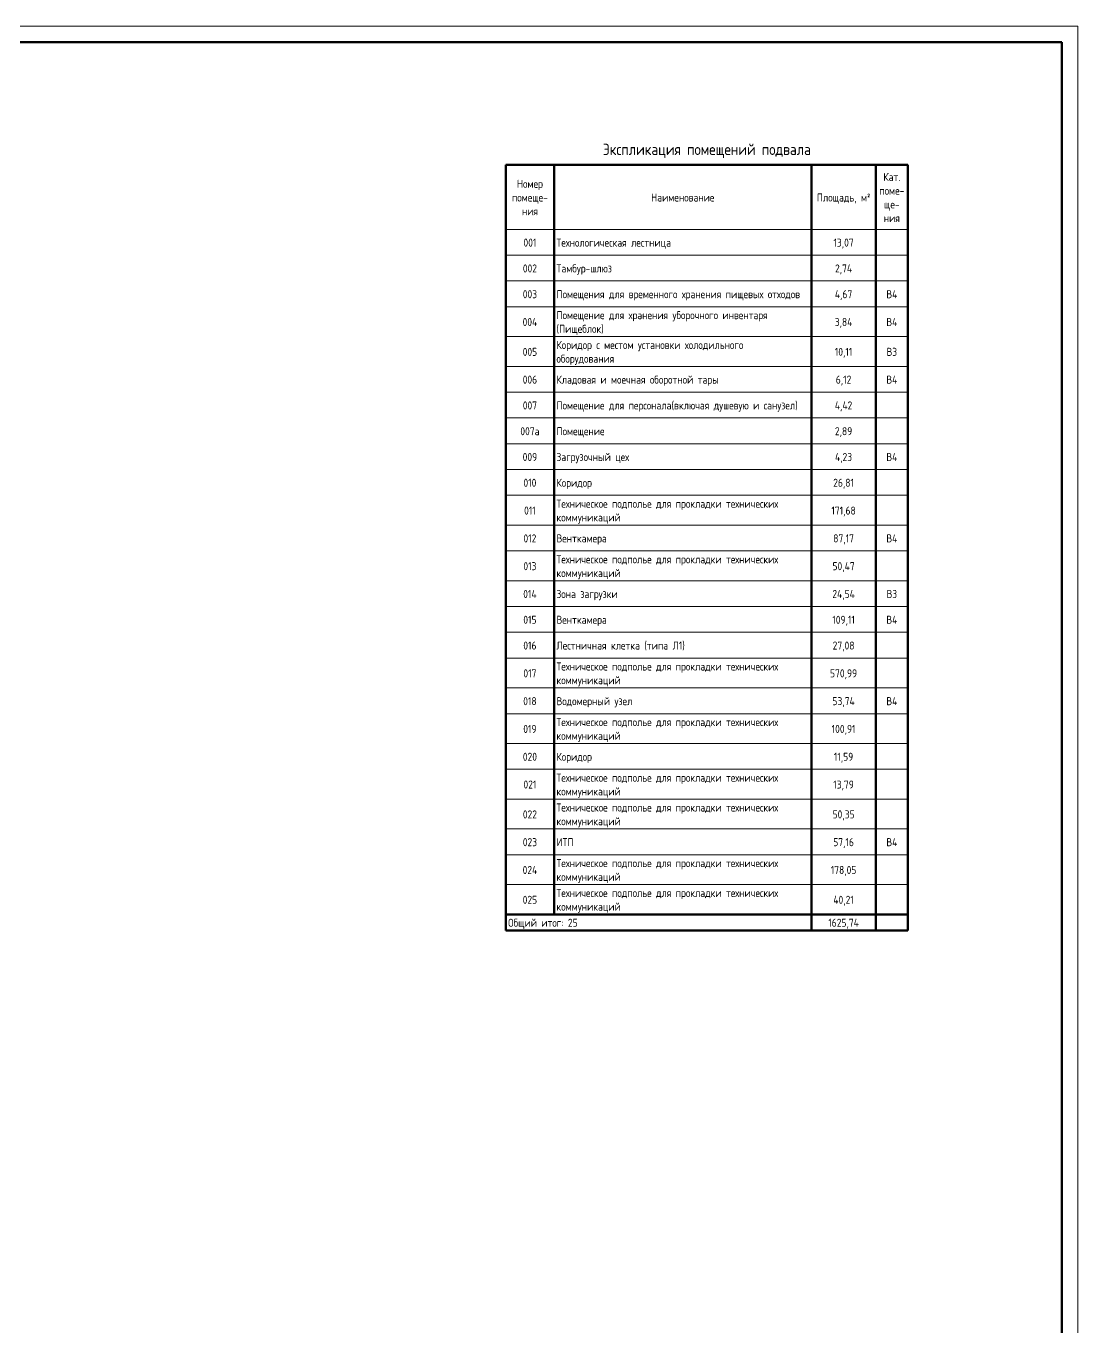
# Model space of a CAD drawing. Header units: millimetres. Extents: x -259793 to 503324, y -44556 to 93494.
# Drawn here: x -173592 to -140893, y -913 to 39544 of the extents above; entities that cross this region are included whole.
import ezdxf

# ---------------------------------------------------------------- set-up
doc = ezdxf.new("R2010")
doc.units = ezdxf.units.MM
for name, color, linetype, lineweight in [('Графика спецификации', 7, 'Continuous', 20), ('Линии', 7, 'Continuous', 9), ('ОФ_рамка', 8, 'Continuous', 60), ('Тонкие линии', 7, 'Continuous', 18)]:
    doc.layers.add(name, color=color, linetype=linetype, lineweight=lineweight)
doc.styles.add('GOST Common_7', font='', dxfattribs={"width": 0.9, "height": 2.5})
doc.styles.add('GOST Common_8', font='', dxfattribs={"width": 0.9, "height": 3.5})
doc.styles.get('GOST Common_7').set_extended_font_data('GOST type B')
doc.styles.get('GOST Common_8').set_extended_font_data('GOST type B')

# ---------------------------------------------------------------- blocks, each defined once
blk = doc.blocks.new('А0')
at = {"layer": 'ОФ_рамка', "color": 0, "linetype": 'Continuous', "lineweight": 5, "ltscale": 100}
for points in [[(341068, -309617), (222168, -309617)], [(341068, -393717), (341068, -309617)]]:
    blk.add_lwpolyline(points, dxfattribs=at)
at = {"layer": 'ОФ_рамка', "color": 0, "linetype": 'Continuous', "ltscale": 100}
for points in [[(340568, -310117), (224168, -310117)], [(340568, -393217), (340568, -310117)]]:
    blk.add_lwpolyline(points, dxfattribs=at)
blk = doc.blocks.new('подвал')
at = {"layer": 'Линии', "color": 251, "lineweight": 50, "true_color": 0x636466}
for p, q in [((-158679, 35224), (-158679, 33219)), ((-158679, 35224), (-146178, 35224)), ((-157179, 35224), (-157179, 33219)), ((-149179, 35224), (-149179, 33219)), ((-147179, 35224), (-147179, 33219)), ((-146179, 35224), (-146179, 33219)), ((-158679, 33219), (-158679, 32417)), ((-157179, 33219), (-157179, 32417)), ((-149179, 33219), (-149179, 32417)), ((-147179, 33219), (-147179, 32417)), ((-146179, 33219), (-146179, 32417)), ((-158679, 32417), (-158679, 31616)), ((-157179, 32417), (-157179, 31616)), ((-149179, 32417), (-149179, 31616)), ((-147179, 32417), (-147179, 31616)), ((-146179, 32417), (-146179, 31616)), ((-158679, 31616), (-158679, 30814)), ((-157179, 31616), (-157179, 30814)), ((-149179, 31616), (-149179, 30814)), ((-147179, 31616), (-147179, 30814)), ((-146179, 31616), (-146179, 30814)), ((-158679, 30814), (-158679, 29886)), ((-157179, 30814), (-157179, 29886)), ((-149179, 30814), (-149179, 29886)), ((-147179, 30814), (-147179, 29886)), ((-146179, 30814), (-146179, 29886)), ((-158679, 29886), (-158679, 28959)), ((-157179, 29886), (-157179, 28959)), ((-149179, 29886), (-149179, 28959)), ((-147179, 29886), (-147179, 28959)), ((-146179, 29886), (-146179, 28959)), ((-158679, 28959), (-158679, 28157)), ((-157179, 28959), (-157179, 28157)), ((-149179, 28959), (-149179, 28157)), ((-147179, 28959), (-147179, 28157)), ((-146179, 28959), (-146179, 28157)), ((-158679, 28157), (-158679, 27355)), ((-157179, 28157), (-157179, 27355)), ((-149179, 28157), (-149179, 27355)), ((-147179, 28157), (-147179, 27355)), ((-146179, 28157), (-146179, 27355)), ((-158679, 27355), (-158679, 26554)), ((-157179, 27355), (-157179, 26554)), ((-149179, 27355), (-149179, 26554)), ((-147179, 27355), (-147179, 26554)), ((-146179, 27355), (-146179, 26554)), ((-158679, 26554), (-158679, 25752)), ((-157179, 26554), (-157179, 25752)), ((-149179, 26554), (-149179, 25752)), ((-147179, 26554), (-147179, 25752)), ((-146179, 26554), (-146179, 25752)), ((-158679, 25752), (-158679, 24950)), ((-157179, 25752), (-157179, 24950)), ((-149179, 25752), (-149179, 24950)), ((-147179, 25752), (-147179, 24950)), ((-146179, 25752), (-146179, 24950)), ((-158679, 24950), (-158679, 24023)), ((-157179, 24950), (-157179, 24023)), ((-149179, 24950), (-149179, 24023)), ((-147179, 24950), (-147179, 24023)), ((-146179, 24950), (-146179, 24023)), ((-158679, 24023), (-158679, 23221)), ((-157179, 24023), (-157179, 23221)), ((-149179, 24023), (-149179, 23221)), ((-147179, 24023), (-147179, 23221)), ((-146179, 24023), (-146179, 23221)), ((-158679, 23221), (-158679, 22294)), ((-157179, 23221), (-157179, 22294)), ((-149179, 23221), (-149179, 22294)), ((-147179, 23221), (-147179, 22294)), ((-146179, 23221), (-146179, 22294)), ((-158679, 22294), (-158679, 21492)), ((-157179, 22294), (-157179, 21492)), ((-149179, 22294), (-149179, 21492)), ((-147179, 22294), (-147179, 21492)), ((-146179, 22294), (-146179, 21492)), ((-158679, 21492), (-158679, 20690)), ((-157179, 21492), (-157179, 20690)), ((-149179, 21492), (-149179, 20690)), ((-147179, 21492), (-147179, 20690)), ((-146179, 21492), (-146179, 20690)), ((-158679, 20690), (-158679, 19888)), ((-157179, 20690), (-157179, 19888)), ((-149179, 20690), (-149179, 19888)), ((-147179, 20690), (-147179, 19888)), ((-146179, 20690), (-146179, 19888)), ((-158679, 19888), (-158679, 18961)), ((-157179, 19888), (-157179, 18961)), ((-149179, 19888), (-149179, 18961)), ((-147179, 19888), (-147179, 18961)), ((-146179, 19888), (-146179, 18961)), ((-158679, 18961), (-158679, 18159)), ((-157179, 18961), (-157179, 18159)), ((-149179, 18961), (-149179, 18159)), ((-147179, 18961), (-147179, 18159)), ((-146179, 18961), (-146179, 18159)), ((-158679, 18159), (-158679, 17232)), ((-157179, 18159), (-157179, 17232)), ((-149179, 18159), (-149179, 17232)), ((-147179, 18159), (-147179, 17232)), ((-146179, 18159), (-146179, 17232)), ((-158679, 17232), (-158679, 16430)), ((-157179, 17232), (-157179, 16430)), ((-149179, 17232), (-149179, 16430)), ((-147179, 17232), (-147179, 16430)), ((-146179, 17232), (-146179, 16430)), ((-158679, 16430), (-158679, 15502)), ((-157179, 16430), (-157179, 15502)), ((-149179, 16430), (-149179, 15502)), ((-147179, 16430), (-147179, 15502)), ((-146179, 16430), (-146179, 15502)), ((-158679, 15502), (-158679, 14575)), ((-157179, 15502), (-157179, 14575)), ((-149179, 15502), (-149179, 14575)), ((-147179, 15502), (-147179, 14575)), ((-146179, 15502), (-146179, 14575)), ((-158679, 14575), (-158679, 13773)), ((-157179, 14575), (-157179, 13773)), ((-149179, 14575), (-149179, 13773)), ((-147179, 14575), (-147179, 13773)), ((-146179, 14575), (-146179, 13773)), ((-158679, 13773), (-158679, 12846)), ((-157179, 13773), (-157179, 12846)), ((-149179, 13773), (-149179, 12846)), ((-147179, 13773), (-147179, 12846)), ((-146179, 13773), (-146179, 12846)), ((-158679, 12846), (-158679, 11919)), ((-157179, 12846), (-157179, 11919)), ((-149179, 12846), (-149179, 11919)), ((-147179, 12846), (-147179, 11919)), ((-146179, 12846), (-146179, 11919)), ((-157179, 11919), (-158679, 11919)), ((-158679, 11919), (-158679, 11418)), ((-149179, 11919), (-157179, 11919)), ((-147179, 11919), (-149179, 11919)), ((-149179, 11919), (-149179, 11418)), ((-146179, 11919), (-147179, 11919)), ((-147179, 11919), (-147179, 11418)), ((-146179, 11919), (-146179, 11418)), ((-146178, 11919), (-146178, 11418)), ((-157179, 11418), (-158679, 11418)), ((-149179, 11418), (-157179, 11418)), ((-147179, 11418), (-149179, 11418)), ((-146179, 11418), (-147179, 11418)), ((-146178, 11418), (-146179, 11418))]:
    blk.add_line(p, q, dxfattribs=at)
at = {"layer": 'Линии', "color": 251, "lineweight": 20, "true_color": 0x636466}
for p, q in [((-157179, 33219), (-158679, 33219)), ((-149179, 33219), (-157179, 33219)), ((-147179, 33219), (-149179, 33219)), ((-146179, 33219), (-147179, 33219)), ((-157179, 32417), (-158679, 32417)), ((-149179, 32417), (-157179, 32417)), ((-147179, 32417), (-149179, 32417)), ((-146179, 32417), (-147179, 32417)), ((-157179, 31616), (-158679, 31616)), ((-149179, 31616), (-157179, 31616)), ((-147179, 31616), (-149179, 31616)), ((-146179, 31616), (-147179, 31616)), ((-157179, 30814), (-158679, 30814)), ((-149179, 30814), (-157179, 30814)), ((-147179, 30814), (-149179, 30814)), ((-146179, 30814), (-147179, 30814)), ((-157179, 29886), (-158679, 29886)), ((-149179, 29886), (-157179, 29886)), ((-147179, 29886), (-149179, 29886)), ((-146179, 29886), (-147179, 29886)), ((-157179, 28959), (-158679, 28959)), ((-149179, 28959), (-157179, 28959)), ((-147179, 28959), (-149179, 28959)), ((-146179, 28959), (-147179, 28959)), ((-157179, 28157), (-158679, 28157)), ((-149179, 28157), (-157179, 28157)), ((-147179, 28157), (-149179, 28157)), ((-146179, 28157), (-147179, 28157)), ((-157179, 27355), (-158679, 27355)), ((-149179, 27355), (-157179, 27355)), ((-147179, 27355), (-149179, 27355)), ((-146179, 27355), (-147179, 27355)), ((-157179, 26554), (-158679, 26554)), ((-149179, 26554), (-157179, 26554)), ((-147179, 26554), (-149179, 26554)), ((-146179, 26554), (-147179, 26554)), ((-157179, 25752), (-158679, 25752)), ((-149179, 25752), (-157179, 25752)), ((-147179, 25752), (-149179, 25752)), ((-146179, 25752), (-147179, 25752)), ((-157179, 24950), (-158679, 24950)), ((-149179, 24950), (-157179, 24950)), ((-147179, 24950), (-149179, 24950)), ((-146179, 24950), (-147179, 24950)), ((-157179, 24023), (-158679, 24023)), ((-149179, 24023), (-157179, 24023)), ((-147179, 24023), (-149179, 24023)), ((-146179, 24023), (-147179, 24023)), ((-157179, 23221), (-158679, 23221)), ((-149179, 23221), (-157179, 23221)), ((-147179, 23221), (-149179, 23221)), ((-146179, 23221), (-147179, 23221)), ((-157179, 22294), (-158679, 22294)), ((-149179, 22294), (-157179, 22294)), ((-147179, 22294), (-149179, 22294)), ((-146179, 22294), (-147179, 22294)), ((-157179, 21492), (-158679, 21492)), ((-149179, 21492), (-157179, 21492)), ((-147179, 21492), (-149179, 21492)), ((-146179, 21492), (-147179, 21492)), ((-157179, 20690), (-158679, 20690)), ((-149179, 20690), (-157179, 20690)), ((-147179, 20690), (-149179, 20690)), ((-146179, 20690), (-147179, 20690)), ((-157179, 19888), (-158679, 19888)), ((-149179, 19888), (-157179, 19888)), ((-147179, 19888), (-149179, 19888)), ((-146179, 19888), (-147179, 19888)), ((-157179, 18961), (-158679, 18961)), ((-149179, 18961), (-157179, 18961)), ((-147179, 18961), (-149179, 18961)), ((-146179, 18961), (-147179, 18961)), ((-157179, 18159), (-158679, 18159)), ((-149179, 18159), (-157179, 18159)), ((-147179, 18159), (-149179, 18159)), ((-146179, 18159), (-147179, 18159)), ((-157179, 17232), (-158679, 17232)), ((-149179, 17232), (-157179, 17232)), ((-147179, 17232), (-149179, 17232)), ((-146179, 17232), (-147179, 17232)), ((-157179, 16430), (-158679, 16430)), ((-149179, 16430), (-157179, 16430)), ((-147179, 16430), (-149179, 16430)), ((-146179, 16430), (-147179, 16430)), ((-157179, 15502), (-158679, 15502)), ((-149179, 15502), (-157179, 15502)), ((-147179, 15502), (-149179, 15502)), ((-146179, 15502), (-147179, 15502)), ((-157179, 14575), (-158679, 14575)), ((-149179, 14575), (-157179, 14575)), ((-147179, 14575), (-149179, 14575)), ((-146179, 14575), (-147179, 14575)), ((-157179, 13773), (-158679, 13773)), ((-149179, 13773), (-157179, 13773)), ((-147179, 13773), (-149179, 13773)), ((-146179, 13773), (-147179, 13773)), ((-157179, 12846), (-158679, 12846)), ((-149179, 12846), (-157179, 12846)), ((-147179, 12846), (-149179, 12846)), ((-146179, 12846), (-147179, 12846))]:
    blk.add_line(p, q, dxfattribs=at)
at = {"layer": 'Тонкие линии', "color": 251, "lineweight": 20, "true_color": 0x636466}
blk.add_line((-146178, 35224), (-146178, 33219), dxfattribs=at)
at = {"layer": 'Графика спецификации', "color": 251, "true_color": 0x636466, "line_spacing_factor": 1.022761}
for s, insert, char_height, width, attachment_point, style in [('Экспликация помещений подвала', (-152428, 35883), 350, 7640.41, 2, 'GOST Common_8'), ('Кат.\\Pпоме-\\Pще-\\Pния', (-146679, 34974), 250, 962.45, 2, 'GOST Common_7'), ('Номер\\Pпомеще-\\Pния', (-157929, 34761), 250, 1418.03, 2, 'GOST Common_7'), ('Наименование', (-153179, 34335), 250, 2353.32, 2, 'GOST Common_7'), ('Площадь, м\\fGOST Common|b0|i0|c238|p34|;\\W.9;²', (-148179, 34335), 250, 2009.37, 2, 'GOST Common_7'), ('001', (-157929, 32932), 250, 509.89, 2, 'GOST Common_7'), ('Технологическая лестница', (-157104, 32932), 250, 4510.53, 1, 'GOST Common_7'), ('13,07', (-148179, 32932), 250, 790.47, 2, 'GOST Common_7'), ('002', (-157929, 32130), 250, 561.18, 2, 'GOST Common_7'), ('Тамбур-шлюз', (-157104, 32130), 250, 2223.58, 1, 'GOST Common_7'), ('2,74', (-148179, 32130), 250, 681.86, 2, 'GOST Common_7'), ('003', (-157929, 31328), 250, 561.18, 2, 'GOST Common_7'), ('Помещения для временного хранения пищевых отходов', (-157104, 31328), 250, 9051.22, 1, 'GOST Common_7'), ('4,67', (-148179, 31328), 250, 681.86, 2, 'GOST Common_7'), ('В4', (-146679, 31328), 250, 428.42, 2, 'GOST Common_7'), ('004', (-157929, 30464), 250, 588.33, 2, 'GOST Common_7'), ('Помещение для хранения уборочного инвентаря\\P(Пищеблок)', (-157104, 30677), 250, 7913.79, 1, 'GOST Common_7'), ('3,84', (-148179, 30464), 250, 681.86, 2, 'GOST Common_7'), ('В4', (-146679, 30464), 250, 428.42, 2, 'GOST Common_7'), ('005', (-157929, 29536), 250, 561.18, 2, 'GOST Common_7'), ('Коридор с местом установки холодильного\\Pоборудования', (-157104, 29750), 250, 7065.99, 1, 'GOST Common_7'), ('10,11', (-148179, 29536), 250, 687.89, 2, 'GOST Common_7'), ('В3', (-146679, 29536), 250, 401.27, 2, 'GOST Common_7'), ('006', (-157929, 28672), 250, 561.18, 2, 'GOST Common_7'), ('Кладовая и моечная оборотной тары', (-157104, 28672), 250, 6097.51, 1, 'GOST Common_7'), ('6,12', (-148179, 28672), 250, 603.41, 2, 'GOST Common_7'), ('В4', (-146679, 28672), 250, 428.42, 2, 'GOST Common_7'), ('007', (-157929, 27870), 250, 561.18, 2, 'GOST Common_7'), ('Помещение для персонала(включая душевую и санузел)', (-157104, 27870), 250, 9051.22, 1, 'GOST Common_7'), ('4,42', (-148179, 27870), 250, 709.01, 2, 'GOST Common_7'), ('007а', (-157929, 27068), 250, 775.39, 2, 'GOST Common_7'), ('Помещение', (-157104, 27068), 250, 1819.3, 1, 'GOST Common_7'), ('2,89', (-148179, 27068), 250, 654.71, 2, 'GOST Common_7'), ('009', (-157929, 26266), 250, 561.18, 2, 'GOST Common_7'), ('Загрузочный цех', (-157104, 26266), 250, 2796.83, 1, 'GOST Common_7'), ('4,23', (-148179, 26266), 250, 681.86, 2, 'GOST Common_7'), ('В4', (-146679, 26266), 250, 428.42, 2, 'GOST Common_7'), ('010', (-157929, 25465), 250, 509.89, 2, 'GOST Common_7'), ('Коридор', (-157104, 25465), 250, 1336.56, 1, 'GOST Common_7'), ('26,81', (-148179, 25465), 250, 790.47, 2, 'GOST Common_7'), ('Техническое подполье для прокладки технических\\Pкоммуникаций', (-157104, 24813), 250, 8290.92, 1, 'GOST Common_7'), ('011', (-157929, 24600), 250, 458.6, 2, 'GOST Common_7'), ('171,68', (-148179, 24600), 250, 926.24, 2, 'GOST Common_7'), ('012', (-157929, 23735), 250, 509.89, 2, 'GOST Common_7'), ('Венткамера', (-157104, 23735), 250, 2033.51, 1, 'GOST Common_7'), ('87,17', (-148179, 23735), 250, 790.47, 2, 'GOST Common_7'), ('В4', (-146679, 23735), 250, 428.42, 2, 'GOST Common_7'), ('Техническое подполье для прокладки технических\\Pкоммуникаций', (-157104, 23084), 250, 8290.92, 1, 'GOST Common_7'), ('013', (-157929, 22871), 250, 509.89, 2, 'GOST Common_7'), ('50,47', (-148179, 22871), 250, 868.92, 2, 'GOST Common_7'), ('014', (-157929, 22006), 250, 537.04, 2, 'GOST Common_7'), ('Зона загрузки', (-157104, 22006), 250, 2383.49, 1, 'GOST Common_7'), ('24,54', (-148179, 22006), 250, 896.07, 2, 'GOST Common_7'), ('В3', (-146679, 22006), 250, 184.04, 2, 'GOST Common_7'), ('015', (-157929, 21204), 250, 509.89, 2, 'GOST Common_7'), ('Венткамера', (-157104, 21204), 250, 2033.51, 1, 'GOST Common_7'), ('109,11', (-148179, 21204), 250, 874.95, 2, 'GOST Common_7'), ('В4', (-146679, 21204), 250, 241.37, 2, 'GOST Common_7'), ('016', (-157929, 20403), 250, 509.89, 2, 'GOST Common_7'), ('Лестничная клетка (типа Л1)', (-157104, 20403), 250, 4836.37, 1, 'GOST Common_7'), ('27,08', (-148179, 20403), 250, 841.76, 2, 'GOST Common_7'), ('017', (-157929, 19538), 250, 509.89, 2, 'GOST Common_7'), ('Техническое подполье для прокладки технических\\Pкоммуникаций', (-157104, 19751), 250, 8290.92, 1, 'GOST Common_7'), ('570,99', (-148179, 19538), 250, 1028.82, 2, 'GOST Common_7'), ('018', (-157929, 18673), 250, 509.89, 2, 'GOST Common_7'), ('Водомерный узел', (-157104, 18673), 250, 2781.74, 1, 'GOST Common_7'), ('53,74', (-148179, 18673), 250, 868.92, 2, 'GOST Common_7'), ('В4', (-146679, 18673), 250, 241.37, 2, 'GOST Common_7'), ('019', (-157929, 17809), 250, 509.89, 2, 'GOST Common_7'), ('Техническое подполье для прокладки технических\\Pкоммуникаций', (-157104, 18022), 250, 8290.92, 1, 'GOST Common_7'), ('100,91', (-148179, 17809), 250, 926.24, 2, 'GOST Common_7'), ('020', (-157929, 16944), 250, 561.18, 2, 'GOST Common_7'), ('Коридор', (-157104, 16944), 250, 1336.56, 1, 'GOST Common_7'), ('11,59', (-148179, 16944), 250, 739.18, 2, 'GOST Common_7'), ('Техническое подполье для прокладки технических\\Pкоммуникаций', (-157104, 16293), 250, 8290.92, 1, 'GOST Common_7'), ('021', (-157929, 16080), 250, 509.89, 2, 'GOST Common_7'), ('13,79', (-148179, 16080), 250, 790.47, 2, 'GOST Common_7'), ('022', (-157929, 15152), 250, 561.18, 2, 'GOST Common_7'), ('Техническое подполье для прокладки технических\\Pкоммуникаций', (-157104, 15365), 250, 8290.92, 1, 'GOST Common_7'), ('50,35', (-148179, 15152), 250, 841.76, 2, 'GOST Common_7'), ('023', (-157929, 14288), 250, 561.18, 2, 'GOST Common_7'), ('ИТП', (-157104, 14288), 250, 642.64, 1, 'GOST Common_7'), ('57,16', (-148179, 14288), 250, 790.47, 2, 'GOST Common_7'), ('В4', (-146679, 14288), 250, 428.42, 2, 'GOST Common_7'), ('024', (-157929, 13423), 250, 588.33, 2, 'GOST Common_7'), ('Техническое подполье для прокладки технических\\Pкоммуникаций', (-157104, 13636), 250, 8290.92, 1, 'GOST Common_7'), ('178,05', (-148179, 13423), 250, 977.53, 2, 'GOST Common_7'), ('Техническое подполье для прокладки технических\\Pкоммуникаций', (-157104, 12709), 250, 8290.92, 1, 'GOST Common_7'), ('025', (-157929, 12496), 250, 561.18, 2, 'GOST Common_7'), ('40,21', (-148179, 12496), 250, 817.63, 2, 'GOST Common_7'), ('Общий итог: 25', (-158604, 11782), 250, 2489.09, 1, 'GOST Common_7'), ('1625,74', (-148179, 11782), 250, 1191.74, 2, 'GOST Common_7')]:
    blk.add_mtext(s, dxfattribs=dict(at, insert=insert, char_height=char_height, width=width, attachment_point=attachment_point, style=style))

msp = doc.modelspace()

# ---------------------------------------------------------------- block references
msp.add_blockref('подвал', (0, 0))
at = {"layer": 'ОФ_рамка', "color": 0, "lineweight": -2}
msp.add_blockref('А0', (-481960.72952, 349160.25551), dxfattribs=at)

doc.saveas('drawing.dxf')
